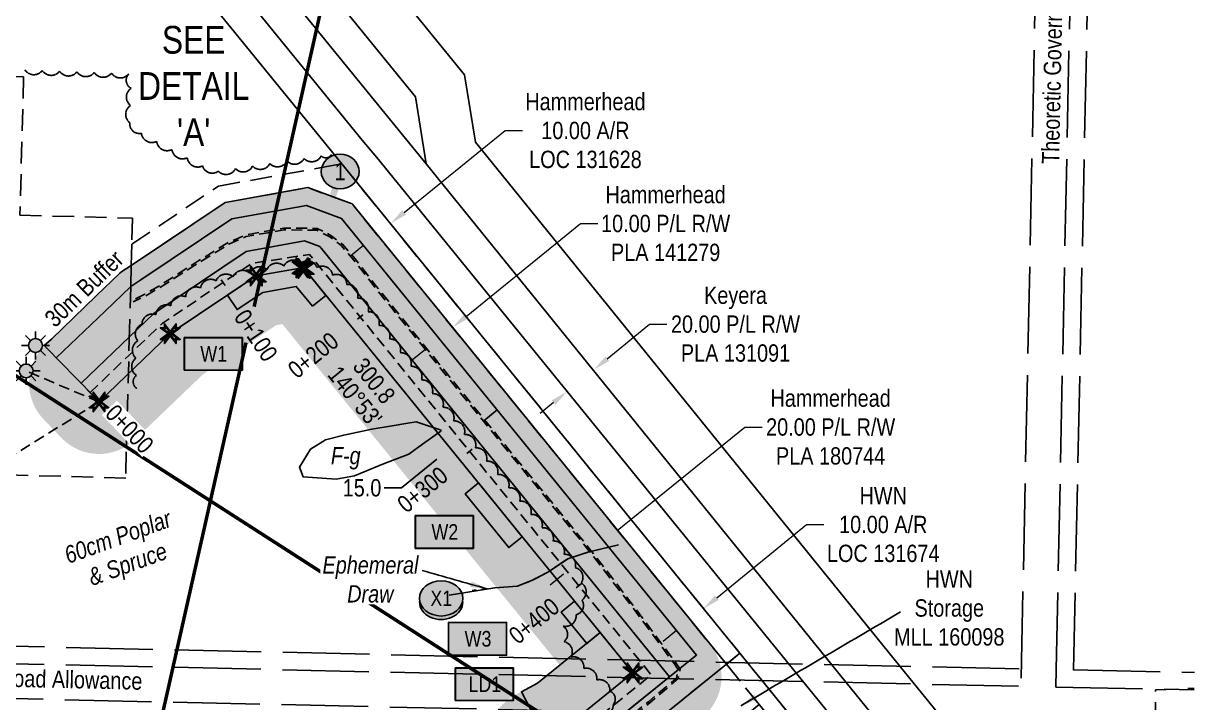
# Model space of a CAD drawing. Extents: x 404585 to 410512, y 6059634 to 6065450.
# Drawn here: x 405766 to 406442, y 6062959 to 6063351 of the extents above; entities that cross this region are included whole.
import ezdxf
from ezdxf.enums import TextEntityAlignment as Align

# ---------------------------------------------------------------- set-up
doc = ezdxf.new("R2010")
doc.units = 0
doc.header["$LTSCALE"] = 5
doc.header["$PDSIZE"] = 0.5
for name, pattern in [('0', [1, 1, 0]), ('DASHDOT2', [12.7, 6.35, -3.175, 0, -3.175]), ('foc-ACCESSROAD', [3.75, 2.5, -1.25]), ('foc-TIELINE', [1.875, 1.25, -0.625]), ('foc-TOPO-ephemeral', [6.25, 3.125, -0.625, 0.625, -0.625, 0.625, -0.625]), ('foc-UNSURVEYED', [12.5, 10, -2.5]), ('UG_PIPE', [1.875, 1.25, -0.625])]:
    doc.linetypes.add(name, pattern=pattern)
doc.layers.get('Defpoints').update_dxf_attribs({"color": 9})
for name, color, linetype in [('AS-PIPE-UG', 44, 'UG_PIPE'), ('AS-UNDERLAY-H', 141, 'Continuous'), ('AS-WILDLIFE', 131, 'DASHDOT2'), ('CHAINAGE', 201, 'foc-TIELINE'), ('DETAIL-T', 7, 'Continuous'), ('F-AR', 190, 'foc-ACCESSROAD'), ('F-RW', 190, 'Continuous'), ('F-WS', 190, 'foc-ACCESSROAD'), ('F-WS-S', 190, 'Continuous'), ('L-BD1', 253, 'Continuous'), ('L-MON', 1, 'Continuous'), ('L-ROAD-T', 7, 'Continuous'), ('L-TIE', 7, 'foc-TIELINE'), ('L-USEC', 7, 'foc-UNSURVEYED'), ('P-BUFFER-H 30m', 51, 'Continuous'), ('P-BUFFER-T', 40, 'Continuous'), ('P-CROSSINGS', 250, 'Continuous'), ('P-ELEVATION', 7, 'Continuous'), ('P-PROPOSED', 10, 'Continuous'), ('P-PROPOSED-H', 21, 'Continuous'), ('P-TEMP-BLOCKS', 250, 'Continuous'), ('P-TEMP-H', 41, 'Continuous'), ('P-TEMP_WORKSPACE', 46, 'Continuous'), ('P-TXT', 4, 'Continuous'), ('T-BUSH', 110, '0'), ('T-BUSH-T', 110, 'Continuous'), ('T-DRAW', 143, 'foc-TOPO-ephemeral'), ('T-WATER-T', 170, 'Continuous'), ('WETLAND', 143, 'Continuous'), ('WETLAND-T', 146, 'Continuous')]:
    doc.layers.add(name, color=color, linetype=linetype)
for name, color, linetype, lineweight in [('CHAINAGE-T', 201, 'Continuous', 18), ('F-AR-T', 190, 'Continuous', 9), ('F-RW-T', 190, 'Continuous', 9), ('F-WS-T', 190, 'Continuous', 9)]:
    doc.layers.add(name, color=color, linetype=linetype, lineweight=lineweight)
doc.styles.add('80', font='ARIALN.TTF', dxfattribs={"height": 10})
doc.styles.add('80CG', font='ARIALN.TTF', dxfattribs={"height": 10})
doc.styles.add('80L', font='ARIALN.TTF', dxfattribs={"height": 10})
doc.styles.add('80LS', font='ARIALNI.TTF', dxfattribs={"height": 10})
doc.styles.add('Crossing', font='ARIALN.TTF', dxfattribs={"height": 10})
doc.styles.add('foc-LtypeFont', font='ARIALN.TTF', dxfattribs={"height": 7.35})
doc.linetypes.add('foc-TOPO-flowdirection-NOLINE', pattern='A,0,[">",foc-LtypeFont,S=0.3,R=0,X=0,Y=-0.945],-20,[">",foc-LtypeFont,S=0.3,R=0,X=0,Y=-0.945],0', length=20)
doc.dimstyles.new('Compass 5 000', dxfattribs={"dimscale": 5, "dimtxt": 9, "dimasz": 2, "dimexe": 0.2, "dimexo": 0.0625, "dimgap": 0.5, "dimtad": 0, "dimtih": 1, "dimtoh": 1, "dimzin": 0, "dimdsep": 46, "dimtxsty": '80CG', "dimcen": 0.1, "dimse1": 1, "dimse2": 1, "dimclrd": 256, "dimclrt": 256, "dimaunit": 1, "dimadec": 4, "dimazin": 0, "dimtfac": 0.06, "dimtofl": 0, "dimtmove": 0, "dimatfit": 1, "dimfxl": 0.2, "dimtolj": 1, "dimtzin": 0, "dimlwd": -1, "dimarcsym": 0})

# ---------------------------------------------------------------- blocks, each defined once
blk = doc.blocks.new('*D407')
at = {"layer": 'Defpoints', "color": 0, "transparency": 16777216}
for p in [(405970.33, 6063228.99), (406082.81, 6063106.15), (406075.05, 6063099.85)]:
    blk.add_point(p, dxfattribs=at)
at = {"layer": 'F-AR-T', "transparency": 16777216}
for p, q in [((405985.86, 6063241.58), (406044.1, 6063288.81)), ((406044.1, 6063288.81), (406054.1, 6063288.81)), ((405962.56, 6063222.69), (405954.79, 6063216.39))]:
    blk.add_line(p, q, dxfattribs=at)
for points in [[(405984.81, 6063242.88), (405986.91, 6063240.29), (405978.1, 6063235.28)], [(405961.51, 6063223.98), (405963.61, 6063221.39), (405970.33, 6063228.99)]]:
    blk.add_solid(points, dxfattribs=at)
at = {"layer": 'F-AR-T', "transparency": 16777216, "insert": (406090.44, 6063288.81), "char_height": 10, "attachment_point": 5, "style": '80CG'}
blk.add_mtext('\\A1;Hammerhead\\P10.00 A/R\\PLOC 131628', dxfattribs=at)
blk = doc.blocks.new('*D408')
at = {"layer": 'Defpoints', "color": 0, "transparency": 16777216}
for p in [(406158.52, 6063012.94), (406192.25, 6062971.6), (406184.5, 6062965.28)]:
    blk.add_point(p, dxfattribs=at)
at = {"layer": 'F-AR-T', "transparency": 16777216}
for p, q in [((406166.26, 6063019.26), (406218, 6063061.48)), ((406218, 6063061.48), (406228, 6063061.48)), ((406143.02, 6063000.29), (406135.27, 6062993.97))]:
    blk.add_line(p, q, dxfattribs=at)
for points in [[(406165.21, 6063020.55), (406167.32, 6063017.97), (406158.52, 6063012.94)], [(406141.97, 6063001.58), (406144.07, 6062999), (406150.77, 6063006.62)]]:
    blk.add_solid(points, dxfattribs=at)
at = {"layer": 'F-AR-T', "transparency": 16777216, "insert": (406262.29, 6063061.48), "char_height": 10, "attachment_point": 5, "style": '80CG'}
blk.add_mtext('\\A1;HWN\\P10.00 A/R\\PLOC 131674', dxfattribs=at)
blk = doc.blocks.new('*D385')
at = {"layer": 'Defpoints', "color": 0, "transparency": 16777216}
for p in [(405809.1, 6063502.08), (405793.58, 6063489.43), (406079.79, 6063138.19)]:
    blk.add_point(p, dxfattribs=at)
at = {"layer": 'F-RW-T', "transparency": 16777216}
for p, q in [((406103.07, 6063157.16), (406127.51, 6063177.08)), ((406127.51, 6063177.08), (406137.51, 6063177.08)), ((406072.04, 6063131.87), (406064.29, 6063125.56))]:
    blk.add_line(p, q, dxfattribs=at)
for points in [[(406102.01, 6063158.45), (406104.12, 6063155.86), (406095.31, 6063150.84)], [(406070.99, 6063133.17), (406073.09, 6063130.58), (406079.79, 6063138.19)]]:
    blk.add_solid(points, dxfattribs=at)
at = {"layer": 'F-RW-T', "transparency": 16777216, "insert": (406177.05, 6063177.08), "char_height": 10, "attachment_point": 5, "style": '80CG'}
blk.add_mtext('\\A1;Keyera\\P20.00 P/L R/W\\PPLA 131091', dxfattribs=at)
blk = doc.blocks.new('*D387')
at = {"layer": 'Defpoints', "color": 0, "transparency": 16777216}
for p in [(406047.44, 6063117.94), (406031.92, 6063105.37), (406085.55, 6063039.2)]:
    blk.add_point(p, dxfattribs=at)
at = {"layer": 'F-RW-T', "transparency": 16777216}
for p, q in [((406108.84, 6063058.08), (406182.4, 6063117.71)), ((406182.4, 6063117.71), (406192.4, 6063117.71)), ((406077.78, 6063032.91), (406070.02, 6063026.61))]:
    blk.add_line(p, q, dxfattribs=at)
for points in [[(406107.79, 6063059.37), (406109.89, 6063056.78), (406101.07, 6063051.78)], [(406076.74, 6063034.2), (406078.83, 6063031.61), (406085.55, 6063039.2)]]:
    blk.add_solid(points, dxfattribs=at)
at = {"layer": 'F-RW-T', "transparency": 16777216, "insert": (406231.94, 6063117.71), "char_height": 10, "attachment_point": 5, "style": '80CG'}
blk.add_mtext('\\A1;Hammerhead\\P20.00 P/L R/W\\PPLA 180744', dxfattribs=at)
blk = doc.blocks.new('*D388')
at = {"layer": 'Defpoints', "color": 0, "transparency": 16777216}
for p in [(406013.86, 6063175.33), (406080, 6063093.76), (406072.23, 6063087.46)]:
    blk.add_point(p, dxfattribs=at)
at = {"layer": 'F-RW-T', "transparency": 16777216}
for p, q in [((406021.62, 6063181.62), (406087.63, 6063235.15)), ((406087.63, 6063235.15), (406097.63, 6063235.15)), ((405998.32, 6063162.73), (405990.55, 6063156.43))]:
    blk.add_line(p, q, dxfattribs=at)
for points in [[(406020.57, 6063182.92), (406022.67, 6063180.33), (406013.86, 6063175.33)], [(405997.27, 6063164.02), (405999.37, 6063161.44), (406006.09, 6063169.03)]]:
    blk.add_solid(points, dxfattribs=at)
at = {"layer": 'F-RW-T', "transparency": 16777216, "insert": (406136.72, 6063235.15), "char_height": 10, "attachment_point": 5, "style": '80CG'}
blk.add_mtext('\\A1;Hammerhead\\P10.00 P/L R/W\\PPLA 141279', dxfattribs=at)
blk = doc.blocks.new('GAS')
h = blk.add_hatch(color=255)
h.dxf.hatch_style = 1
edge = h.paths.add_edge_path()
edge.add_arc((0, 0), 0.9, 0, 360)
for p, q in [((0, 0.81), (0, 1.62)), ((-0.81, 0), (-1.62, 0)), ((-0.57, 0.57), (-1.14, 1.14)), ((0.57, 0.57), (1.14, 1.14)), ((1.62, 0), (0.81, 0)), ((-0.57, -0.57), (-1.14, -1.14)), ((0, -0.81), (0, -1.62)), ((1.14, -1.14), (0.57, -0.57))]:
    blk.add_line(p, q)
blk.add_circle((0, 0), 0.8)
blk = doc.blocks.new('TEMP')
h = blk.add_hatch(color=255)
h.dxf.hatch_style = 1
h.paths.add_polyline_path([(0, 0.25), (-0.67, 1.15), (-0.67, 0.67), (-1.15, 0.67), (-0.25, 0), (-1.15, -0.67), (-0.67, -0.67), (-0.67, -1.15), (0, -0.25), (0.67, -1.15), (0.67, -0.67), (1.15, -0.67), (0.25, 0), (1.15, 0.67), (0.67, 0.67), (0.67, 1.15)])
h.paths.add_polyline_path([(0.57, 0.85), (0.57, 0.57), (0.85, 0.57), (0.08, 0), (0.85, -0.57), (0.57, -0.57), (0.57, -0.85), (0, -0.08), (-0.57, -0.85), (-0.57, -0.57), (-0.85, -0.57), (-0.08, 0), (-0.85, 0.57), (-0.57, 0.57), (-0.57, 0.85), (0, 0.08)], flags=16)
h = blk.add_hatch(color=1)
h.dxf.hatch_style = 1
h.paths.add_polyline_path([(0, 0.08), (-0.57, 0.85), (-0.57, 0.57), (-0.85, 0.57), (-0.08, 0), (-0.85, -0.57), (-0.57, -0.57), (-0.57, -0.85), (0, -0.08), (0.57, -0.85), (0.57, -0.57), (0.85, -0.57), (0.08, 0), (0.85, 0.57), (0.57, 0.57), (0.57, 0.85)])
at = {"color": 1}
for p, q in [((-0.08, 0), (0.08, 0)), ((0, 0.08), (0, -0.08))]:
    blk.add_line(p, q, dxfattribs=at)
at = {"color": 255, "flags": 128}
blk.add_lwpolyline([(-0.25, 0), (-1.15, 0.67), (-0.67, 0.67), (-0.67, 1.15), (0, 0.25), (0.67, 1.15), (0.67, 0.67), (1.15, 0.67), (0.25, 0), (1.15, -0.67), (0.67, -0.67), (0.67, -1.15), (0, -0.25), (-0.67, -1.15), (-0.67, -0.67), (-1.15, -0.67)], close=True, dxfattribs=at)
at = {"color": 1, "flags": 128}
blk.add_lwpolyline([(-0.08, 0), (-0.85, 0.57), (-0.57, 0.57), (-0.57, 0.85), (0, 0.08), (0.57, 0.85), (0.57, 0.57), (0.85, 0.57), (0.08, 0), (0.85, -0.57), (0.57, -0.57), (0.57, -0.85), (0, -0.08), (-0.57, -0.85), (-0.57, -0.57), (-0.85, -0.57)], close=True, dxfattribs=at)
blk = doc.blocks.new('xing2')
h = blk.add_hatch(color=50)
h.dxf.hatch_style = 1
edge = h.paths.add_edge_path()
edge.add_ellipse((0, 0), major_axis=(-12.5, 0), ratio=0.816297, start_angle=0, end_angle=360)
h = blk.add_hatch(color=250)
h.dxf.hatch_style = 1
edge = h.paths.add_edge_path()
edge.add_ellipse((0, -2.05), major_axis=(-12.5, 0), ratio=0.816297, start_angle=0, end_angle=180)
edge.add_line((12.5, -2.05), (12.5, 0))
edge.add_ellipse((0, 0), major_axis=(-12.5, 0), ratio=0.816297, start_angle=0, end_angle=180, ccw=False)
edge.add_line((-12.5, 0), (-12.5, -2.05))
at = {"color": 250}
blk.add_ellipse((0, 0), major_axis=(-12.5, 0), ratio=0.816297, dxfattribs=at)
blk.add_ellipse((0, -2.05), major_axis=(-12.5, 0), ratio=0.816297, start_param=0, end_param=3.141593, dxfattribs=at)
at = {"color": 250, "style": 'Crossing'}
blk.add_attdef('CROSSING', text='', height=9, dxfattribs=at).set_placement((0.09, 0.02), align=Align.MIDDLE_CENTER)
at = {"color": 250, "style": 'Crossing', "flags": 1}
for tag, p in [('OWNER', (0.09, -12.49)), ('DESCRIPTION', (0.09, -25.77)), ('LOCATION', (0.09, -39.3)), ('DWG_REF', (0.09, -52.84))]:
    blk.add_attdef(tag, text='', height=9, dxfattribs=at).set_placement(p, align=Align.MIDDLE_CENTER)
blk = doc.blocks.new('*D428')
at = {"layer": 'Defpoints', "color": 0, "transparency": 16777216}
for p in [(405973.54, 6063177.16), (405961.9, 6063167.7), (406012.45, 6063105.54)]:
    blk.add_point(p, dxfattribs=at)
at = {"layer": 'P-TXT', "transparency": 16777216}
for p, q in [((406031.84, 6063121.31), (406039.6, 6063127.62)), ((406004.69, 6063099.23), (405984.28, 6063082.64)), ((405984.28, 6063082.64), (405974.28, 6063082.64))]:
    blk.add_line(p, q, dxfattribs=at)
for points in [[(406030.79, 6063122.61), (406032.89, 6063120.02), (406024.08, 6063115)], [(406003.64, 6063100.53), (406005.74, 6063097.94), (406012.45, 6063105.54)]]:
    blk.add_solid(points, dxfattribs=at)
at = {"layer": 'P-TXT', "transparency": 16777216, "insert": (405961.53, 6063082.64), "char_height": 10, "attachment_point": 5, "style": '80CG'}
blk.add_mtext('\\A1;15.0', dxfattribs=at)
blk = doc.blocks.new('Temp_Area')
h = blk.add_hatch(color=191)
h.dxf.hatch_style = 1
h.paths.add_polyline_path([(-16.83, -9.44), (16.33, -9.44), (16.33, 9.05), (-16.83, 9.05)])
at = {"color": 250}
for points in [[(-17.03, -9.64), (16.53, -9.64), (16.53, 9.25), (-17.03, 9.25)], [(-16.93, -9.54), (16.43, -9.54), (16.43, 9.15), (-16.93, 9.15)]]:
    blk.add_lwpolyline(points, close=True, dxfattribs=at)
at = {"color": 250, "style": '80L'}
blk.add_attdef('TEMPORARY', text='', height=9, dxfattribs=at).set_placement((0, -0.15), align=Align.MIDDLE_CENTER)
blk = doc.blocks.new('*U657')
at = {"layer": 'P-ELEVATION'}
h = blk.add_hatch(color=111, dxfattribs=at)
h.dxf.hatch_style = 1
edge = h.paths.add_edge_path()
edge.add_ellipse((0, 0), major_axis=(-10.94, 0), ratio=0.913794, start_angle=0, end_angle=360)
at = {"layer": 'P-ELEVATION', "color": 7, "flags": 128}
blk.add_lwpolyline([(0, 0, 5, 0, 0), (-39.7, 35.48, 0, 0, 0)], format="xyseb", dxfattribs=at)
at = {"layer": 'P-ELEVATION', "color": 7}
blk.add_ellipse((0, 0), major_axis=(-10.94, 0), ratio=0.913794, dxfattribs=at)
at = {"layer": 'P-ELEVATION', "style": '80'}
blk.add_attdef('BEND', text='', height=10, dxfattribs=at).set_placement((0, 0), align=Align.MIDDLE_CENTER)
blk = doc.blocks.new('*U671')
at = {"layer": 'P-ELEVATION'}
h = blk.add_hatch(color=111, dxfattribs=at)
h.dxf.hatch_style = 1
edge = h.paths.add_edge_path()
edge.add_ellipse((0, 0), major_axis=(-10.94, 0), ratio=0.913794, start_angle=0, end_angle=360)
at = {"layer": 'P-ELEVATION', "color": 7, "flags": 128}
blk.add_lwpolyline([(0, 0, 5, 0, 0), (-14.52, -50.09, 0, 0, 0)], format="xyseb", dxfattribs=at)
at = {"layer": 'P-ELEVATION', "color": 7}
blk.add_ellipse((0, 0), major_axis=(-10.94, 0), ratio=0.913794, dxfattribs=at)
at = {"layer": 'P-ELEVATION', "style": '80'}
blk.add_attdef('BEND', text='', height=10, dxfattribs=at).set_placement((0, 0), align=Align.MIDDLE_CENTER)

msp = doc.modelspace()

# ---------------------------------------------------------------- hatches: boundary and pattern name
at = {"layer": 'AS-UNDERLAY-H'}
h = msp.add_hatch(color=256, dxfattribs=at)
h.dxf.hatch_style = 1
h.paths.add_polyline_path([(406004.287, 6063024.361), (406016.953, 6063024.361), (406016.953, 6063014.503), (406004.287, 6063014.503)])
at = {"layer": 'P-BUFFER-H 30m'}
h = msp.add_hatch(color=256, dxfattribs=at)
h.dxf.hatch_style = 1
edge = h.paths.add_edge_path()
edge.add_line((404940.083, 6061888.119), (405133.551, 6061923.869))
edge.add_line((405133.551, 6061923.869), (405164.298, 6061958.695))
edge.add_line((405164.298, 6061958.695), (405438.598, 6062706.319))
edge.add_arc((405466.762, 6062695.986), 30, 110.133975, 159.852103, ccw=False)
edge.add_line((405456.436, 6062724.153), (406011.519, 6062927.658))
edge.add_line((406011.519, 6062927.658), (406043.733, 6062958.604))
edge.add_arc((406064.516, 6062936.97), 30, 117.706185, 133.85075, ccw=False)
edge.add_line((406050.568, 6062963.53), (406062.853, 6062969.981))
edge.add_line((406062.853, 6062969.981), (406075.63, 6062980.306))
edge.add_line((406075.63, 6062980.306), (405915.544, 6063177.162))
edge.add_line((405915.544, 6063177.162), (405912.005, 6063176.524))
edge.add_line((405912.005, 6063176.524), (405869.756, 6063148.181))
edge.add_line((405869.756, 6063148.181), (405830.539, 6063110.564))
edge.add_arc((405809.772, 6063132.214), 30, 223.807268, 313.807268, ccw=False)
edge.add_line((405788.122, 6063111.447), (405777.738, 6063122.272))
edge.add_arc((405799.388, 6063143.039), 30, 133.807268, 223.807268, ccw=False)
edge.add_line((405778.621, 6063164.69), (405820.665, 6063205.019))
edge.add_arc((405841.432, 6063183.368), 30, 123.855761, 133.807268, ccw=False)
edge.add_line((405824.719, 6063208.282), (405878.042, 6063244.053))
edge.add_arc((405894.755, 6063219.14), 30, 100.218912, 123.855761, ccw=False)
edge.add_line((405889.433, 6063248.664), (405922.969, 6063254.709))
edge.add_arc((405928.291, 6063225.185), 30, 69.634703, 100.218912, ccw=False)
edge.add_line((405938.731, 6063253.31), (405947.614, 6063250.013))
edge.add_arc((405937.174, 6063221.888), 30, 39.118416, 69.634703, ccw=False)
edge.add_line((405960.449, 6063240.816), (406162.297, 6062992.605))
edge.add_arc((406139.022, 6062973.677), 30, -51.05839, 39.118416, ccw=False)
edge.add_line((406157.878, 6062950.343), (406106.549, 6062908.865))
edge.add_arc((406087.694, 6062932.199), 30, 297.706185, 308.94161, ccw=False)
edge.add_line((406101.642, 6062905.638), (406091.089, 6062900.096))
edge.add_line((406091.089, 6062900.096), (406056.664, 6062867.026))
edge.add_arc((406035.881, 6062888.66), 30, 290.133975, 313.85075, ccw=False)
edge.add_line((406046.207, 6062860.493), (405501.828, 6062660.913))
edge.add_line((405501.828, 6062660.913), (405231.794, 6061924.921))
edge.add_arc((405203.63, 6061935.254), 30, 318.560299, 339.852074, ccw=False)
edge.add_line((405226.12, 6061915.399), (405179.494, 6061862.586))
edge.add_arc((405157.004, 6061882.441), 30, 280.469304, 318.560299, ccw=False)
edge.add_line((405162.455, 6061852.941), (404953.711, 6061814.368))
edge.add_arc((404948.26, 6061843.868), 30, 190.469304, 280.469304, ccw=False)
edge.add_line((404918.759, 6061838.417), (404916.034, 6061853.167))
edge.add_arc((404945.534, 6061858.619), 30, 100.469304, 190.469304, ccw=False)
at = {"layer": 'P-PROPOSED-H'}
h = msp.add_hatch(color=256, dxfattribs=at)
h.dxf.hatch_style = 1
h.paths.add_polyline_path([(404945.534, 6061858.619), (405149.187, 6061896.25), (405190.519, 6061943.068), (405466.762, 6062695.986), (406027.76, 6062901.659), (406064.516, 6062936.97), (406079.413, 6062944.793), (406117.891, 6062975.887), (405928.118, 6063209.25), (405926.916, 6063209.696), (405900.505, 6063204.935), (405850.874, 6063171.639), (405809.772, 6063132.214), (405799.388, 6063143.039), (405841.432, 6063183.368), (405894.755, 6063219.14), (405928.291, 6063225.185), (405937.174, 6063221.888), (406139.022, 6062973.677), (406087.694, 6062932.199), (406073.374, 6062924.679), (406035.881, 6062888.66), (405478.451, 6062684.295), (405203.63, 6061935.254), (405157.004, 6061882.441), (404948.26, 6061843.868)])
at = {"layer": 'P-TEMP-H'}
h = msp.add_hatch(color=256, dxfattribs=at)
h.dxf.hatch_style = 1
h.paths.add_polyline_path([(405932.978, 6063187.424), (405923.613, 6063198.939), (405904.338, 6063195.464), (405889.467, 6063185.488), (405883.896, 6063193.793), (405900.505, 6063204.935), (405926.916, 6063209.696), (405928.118, 6063209.25), (405940.736, 6063193.733)])
h = msp.add_hatch(color=256, dxfattribs=at)
h.dxf.hatch_style = 1
h.paths.add_polyline_path([(406053.965, 6063054.481), (406028.729, 6063085.516), (406020.97, 6063079.207), (406046.206, 6063048.172)])
h = msp.add_hatch(color=256, dxfattribs=at)
h.dxf.hatch_style = 1
h.paths.add_polyline_path([(406098.963, 6062999.162), (406084.224, 6063017.267), (406076.465, 6063010.958), (406091.175, 6062992.868)])
h = msp.add_hatch(color=256, dxfattribs=at)
h.dxf.hatch_style = 1
h.paths.add_polyline_path([(406117.891, 6062975.887), (406079.413, 6062944.793), (406067.438, 6062938.504), (406053.49, 6062965.064), (406062.853, 6062969.981), (406098.963, 6062999.162)])

# ---------------------------------------------------------------- linework, layer by layer
at = {"layer": 'AS-PIPE-UG', "flags": 128}
for points in [[(406031.504, 6062854.906), (406041.988, 6062858.441), (406051.084, 6062863.508), (406058.658, 6062872.679), (406068.456, 6062883.572), (406074.72, 6062890.502), (406082.858, 6062899.514), (406099.805, 6062917.103), (406100.887, 6062923.228), (406095.804, 6062929.396), (406095.76, 6062931.962), (406102.002, 6062937.213), (406108.075, 6062942.309), (406127.577, 6062958.712), (406137.205, 6062966.689), (406143.904, 6062972.606), (406145.105, 6062977.971), (406142.003, 6062982.4), (406132.44, 6062995.414), (406118.944, 6063013.618), (406100.123, 6063038.157), (406088.816, 6063052.59), (406051.297, 6063098.504), (406008.64, 6063150.976), (405969.673, 6063199.099), (405957.613, 6063214.756), (405950.187, 6063223.208), (405943.584, 6063228.374), (405935.613, 6063232.391), (405916.403, 6063232.518), (405894.328, 6063228.618), (405884.257, 6063224.186), (405864.589, 6063212.062), (405844.635, 6063199.244), (405836.275, 6063194.397), (405829.094, 6063190.952)], [(406031.185, 6062855.853), (406041.581, 6062859.36), (406050.433, 6062864.29), (406057.901, 6062873.332), (406067.714, 6062884.242), (406073.978, 6062891.173), (406082.127, 6062900.196), (406098.873, 6062917.577), (406099.822, 6062922.948), (406094.81, 6062929.03), (406094.752, 6062932.421), (406101.358, 6062937.979), (406107.432, 6062943.075), (406126.936, 6062959.48), (406136.994, 6062967.813), (406142.92, 6062972.79), (406144.033, 6062977.759), (406141.191, 6062981.817), (406131.636, 6062994.82), (406118.145, 6063013.016), (406099.333, 6063037.544), (406088.035, 6063051.965), (406050.522, 6063097.872), (406007.863, 6063150.346), (405968.888, 6063198.479), (405956.841, 6063214.12), (405949.498, 6063222.478), (405943.046, 6063227.526), (405935.372, 6063231.392), (405916.487, 6063231.517), (405894.62, 6063227.654), (405884.723, 6063223.298), (405865.121, 6063211.215), (405845.156, 6063198.39), (405836.743, 6063193.512), (405829.527, 6063190.051)]]:
    msp.add_lwpolyline(points, dxfattribs=at)
at = {"layer": 'AS-WILDLIFE', "const_width": 2.001, "flags": 128}
for points in [[(406017.878, 6063880.295), (406005.525, 6063659.413), (405899.272, 6063187.24)], [(405448.164, 6063348.923), (406436.506, 6062713.559)], [(405894.595, 6063166.473), (405729.413, 6062432.413), (405778.55, 6062055.783)]]:
    msp.add_lwpolyline(points, dxfattribs=at)
at = {"layer": 'CHAINAGE'}
for p, q in [((405880.244, 6063202.783, 749.567), (405882.473, 6063199.461, 749.567)), ((405962.042, 6063182.59, 749.195), (405958.939, 6063180.067, 749.195)), ((405803.196, 6063139.07, 751.991), (405805.965, 6063136.184, 751.991)), ((406025.135, 6063105.006, 750.757), (406022.031, 6063102.482, 750.757)), ((406088.227, 6063027.422, 750.811), (406085.124, 6063024.898, 750.811))]:
    msp.add_line(p, q, dxfattribs=at)
at = {"layer": 'F-AR'}
msp.add_lwpolyline([(405949.865, 6063269.594), (406179.57, 6062987.192), (406173.151, 6062981.967), (406171.803, 6062980.893), (405955.781, 6063246.473), (405930.307, 6063255.914), (405882.55, 6063247.297), (405828.378, 6063211.044), (405828.708, 6063223.298), (405878.721, 6063256.769), (405943.325, 6063268.424), (405949.865, 6063269.594)], close=True, dxfattribs=at)
msp.add_lwpolyline([(406435.234, 6062652.301), (406413.388, 6062678.763), (406412.487, 6062679.855), (406400.773, 6062694.045), (406390.65, 6062706.307), (406367.103, 6062734.83), (406337.661, 6062770.494), (406270.242, 6062852.16), (406260.689, 6062863.732), (406251.136, 6062875.304), (406249.886, 6062876.818), (406253.782, 6062880.107), (406195.886, 6062951.285), (406190.722, 6062957.634), (406171.803, 6062980.893), (406179.57, 6062987.192), (406272.332, 6062873.149), (406281.787, 6062861.525), (406292.249, 6062848.663), (406338.102, 6062791.751), (406367.549, 6062756.326), (406383.75, 6062736.818), (406402.943, 6062713.706), (406435.69, 6062674.276)], dxfattribs=at)
at = {"layer": 'F-RW'}
for points in [[(405796.181, 6063597.013), (406003.006, 6063342.747), (406020.689, 6063321.006), (406026.915, 6063282.231), (406271.928, 6062979.753), (406296.829, 6062949.013), (406302.874, 6062941.553), (406330.77, 6062930.912), (406340.731, 6062918.664), (406339.767, 6062872.167), (406322.013, 6062894.087), (406312.568, 6062905.746), (406284.625, 6062916.403), (406257.495, 6062949.894), (406232.594, 6062980.635), (405998.566, 6063269.552), (405992.345, 6063308.296), (405979.725, 6063323.811), (405780.316, 6063568.967)], [(405452.727, 6063567.319), (405552.747, 6063567.239), (405756.202, 6063567.076), (405984.96, 6063286.35), (405998.566, 6063269.552), (406232.594, 6062980.635), (406257.495, 6062949.894), (406284.625, 6062916.404), (406300.908, 6062896.3), (406310.352, 6062884.643), (406319.561, 6062873.275), (406339.305, 6062849.85), (406338.672, 6062819.311), (406336.489, 6062821.941), (406306.213, 6062860.021), (405970.043, 6063273.312), (405970.043, 6063273.312), (405961.628, 6063283.311), (405948.993, 6063298.815), (405746.691, 6063547.078), (405552.33, 6063547.234), (405452.309, 6063547.314)], [(405452.309, 6063547.314), (405552.33, 6063547.234), (405746.691, 6063547.078), (405948.993, 6063298.815), (405961.628, 6063283.311), (405970.043, 6063273.312), (406306.213, 6062860.021), (406336.489, 6062821.941), (406338.672, 6062819.311), (406368.119, 6062783.877), (406397.551, 6062748.422), (406407.133, 6062736.881), (406436.26, 6062701.797)], [(406435.69, 6062674.275), (406402.943, 6062713.705), (406383.75, 6062736.818), (406367.549, 6062756.328), (406338.102, 6062791.753), (406292.249, 6062848.663), (406281.787, 6062861.525), (406272.332, 6062873.149), (405949.865, 6063269.594), (405738.141, 6063529.489), (405551.958, 6063529.468), (405451.936, 6063529.456)], [(406113.604, 6062953.121), (406138.051, 6062972.875), (406149.949, 6062982.488), (406154.578, 6062986.222), (405949.75, 6063238.04), (405929.395, 6063245.588), (405886.379, 6063237.835), (405833.942, 6063202.732), (405828.048, 6063198.786), (405813.323, 6063184.588), (405785.088, 6063157.674), (405782.074, 6063160.822), (405778.189, 6063164.88), (405782.275, 6063168.527), (405808.095, 6063193.452), (405821.73, 6063206.594), (405822.97, 6063207.424), (405828.378, 6063211.044), (405882.55, 6063247.297), (405930.307, 6063255.914), (405955.781, 6063246.473), (405955.781, 6063246.473), (406171.803, 6062980.893), (406136.754, 6062952.601)]]:
    msp.add_lwpolyline(points, dxfattribs=at)
msp.add_lwpolyline([(405949.75, 6063238.04), (406154.578, 6062986.222), (406149.949, 6062982.488), (406139.022, 6062973.677), (405937.174, 6063221.888), (405928.291, 6063225.185), (405894.755, 6063219.14), (405841.432, 6063183.368), (405827.265, 6063169.778), (405799.388, 6063143.039), (405785.088, 6063157.674), (405813.309, 6063184.635), (405828.048, 6063198.786), (405833.942, 6063202.733), (405886.379, 6063237.852), (405929.397, 6063245.593), (405949.75, 6063238.04)], close=True, dxfattribs=at)
at = {"layer": 'F-WS'}
for points in [[(405825.473, 6063103.411), (405825.176, 6063088.344), (405650.247, 6063092.912), (405600.187, 6063094.219), (405566.314, 6063174.335), (405570.344, 6063325.108), (405766.269, 6063319.877), (405764.266, 6063244.953), (405764.136, 6063239.987), (405829.094, 6063238.293), (405828.708, 6063223.298), (405828.378, 6063211.044), (405828.047, 6063198.786), (405827.386, 6063174.298), (405825.473, 6063103.411)], [(406183.254, 6062951.558), (406147.117, 6062922.177), (406128.069, 6062945.585), (406136.754, 6062952.601), (406171.803, 6062980.893), (406190.722, 6062957.634), (406183.254, 6062951.558)]]:
    msp.add_lwpolyline(points, close=True, dxfattribs=at)
msp.add_lwpolyline([(406439.057, 6062836.858), (406419.312, 6062836.184), (406415.081, 6062836.046), (406419.307, 6062901.318), (406419.304, 6062946.472), (406419.303, 6062966.173), (406441.752, 6062966.941)], dxfattribs=at)
at = {"layer": 'L-TIE'}
for q in [(405767.67, 6063150.13), (405540.498, 6062965.981)]:
    msp.add_line((405809.772, 6063132.214), q, dxfattribs=at)
at = {"layer": 'L-USEC'}
for p, q in [((406358.422, 6063772.615), (406341.791, 6062968.128)), ((406378.535, 6063772.198), (406362.076, 6062977.767)), ((406388.596, 6063771.989), (406372.137, 6062977.559)), ((405540.864, 6062996.197), (406342.017, 6062978.188)), ((405540.638, 6062986.136), (406341.791, 6062968.128)), ((406341.934, 6062978.19), (406341.976, 6062978.189)), ((406362.076, 6062977.767), (406361.868, 6062967.731)), ((406372.138, 6062977.594), (406441.947, 6062976.215)), ((405540.186, 6062966.024), (406341.338, 6062948.016)), ((406341.736, 6062968.129), (406341.763, 6062968.128)), ((406361.868, 6062967.731), (406441.739, 6062966.154))]:
    msp.add_line(p, q, dxfattribs=at)
at = {"layer": 'P-PROPOSED'}
msp.add_lwpolyline([(405190.519, 6061943.068), (405466.762, 6062695.986), (406027.76, 6062901.659), (406064.516, 6062936.97), (406079.413, 6062944.793), (406117.891, 6062975.887), (405928.118, 6063209.25), (405926.916, 6063209.696), (405900.505, 6063204.935), (405850.874, 6063171.639), (405809.772, 6063132.214), (405799.388, 6063143.039), (405841.432, 6063183.368), (405894.755, 6063219.14), (405928.291, 6063225.185), (405937.174, 6063221.888), (406139.022, 6062973.677), (406087.694, 6062932.199), (406073.374, 6062924.679), (406035.881, 6062888.66), (405478.451, 6062684.295), (405203.63, 6061935.254)], dxfattribs=at)
at = {"layer": 'P-TEMP_WORKSPACE'}
for points in [[(405932.978, 6063187.424), (405923.613, 6063198.939), (405904.338, 6063195.464), (405889.467, 6063185.488), (405883.896, 6063193.793), (405900.505, 6063204.935), (405926.916, 6063209.696), (405928.118, 6063209.25), (405940.736, 6063193.733)], [(406053.965, 6063054.481), (406028.729, 6063085.516), (406020.97, 6063079.207), (406046.206, 6063048.172)], [(406098.963, 6062999.162), (406084.224, 6063017.267), (406076.465, 6063010.958), (406091.175, 6062992.868)], [(406117.891, 6062975.887), (406079.413, 6062944.793), (406067.438, 6062938.504), (406053.49, 6062965.064), (406062.853, 6062969.981), (406098.963, 6062999.162), (406117.891, 6062975.887)]]:
    msp.add_lwpolyline(points, close=True, dxfattribs=at)
at = {"layer": 'T-BUSH', "flags": 128}
for points in [[(405767, 6063323.837, 0.5205671), (405776.997, 6063323.468, 0.5205671), (405786.995, 6063323.099, 0.5205671), (405796.992, 6063322.73, 0.5205671), (405806.989, 6063322.36, 0.5205671), (405816.986, 6063321.991, 0.5205671), (405826.984, 6063321.622, 0.5205671), (405828.359, 6063313.26, 0.5205671), (405827.97, 6063303.264, 0.5205671), (405827.582, 6063293.267, 0.5205671), (405834.214, 6063287.294, 0.5205671), (405843.035, 6063282.575, 0.5205671), (405851.856, 6063277.856, 0.5205671), (405860.678, 6063273.138, 0.5205671), (405869.499, 6063268.419, 0.5205671), (405878.616, 6063265.4, 0.5205671), (405888.512, 6063266.866, 0.5205671), (405898.408, 6063268.332, 0.5205671), (405908.304, 6063269.798, 0.5205671), (405918.2, 6063271.264, 0.5205671), (405928.096, 6063272.73, 0.5205671), (405937.992, 6063274.196, 0.5205671), (405943.77, 6063275.052, 0.5205671)], [(405480.783, 6062785.669, 0.5205671), (405487.871, 6062778.615, 0.5205671), (405494.959, 6062771.561, 0.5205671), (405501.453, 6062764.012, 0.5205671), (405507.116, 6062755.77, 0.5205671), (405512.778, 6062747.527, 0.5205671), (405517.512, 6062738.766, 0.5205671), (405523.962, 6062731.255, 0.5205671), (405531.638, 6062725.221, 0.5205671), (405541.206, 6062722.314, 0.5205671), (405550.774, 6062719.406, 0.5205671), (405560.737, 6062718.929, 0.5205671), (405570.163, 6062721.652, 0.5205671), (405579.505, 6062725.22, 0.5205671), (405588.846, 6062728.789, 0.5205671), (405598.271, 6062732.127, 0.5205671), (405607.731, 6062735.37, 0.5205671), (405617.177, 6062738.651, 0.5205671), (405626.593, 6062742.018, 0.5205671), (405636.009, 6062745.386, 0.5205671), (405645.425, 6062748.754, 0.5205671), (405654.841, 6062752.121, 0.5205671), (405664.256, 6062755.489, 0.5205671), (405673.672, 6062758.857, 0.5205671), (405683.088, 6062762.224, 0.5205671), (405692.504, 6062765.592, 0.5205671), (405701.92, 6062768.96, 0.5205671), (405711.336, 6062772.327, 0.5205671), (405720.752, 6062775.695, 0.5205671), (405730.168, 6062779.063, 0.5205671), (405739.583, 6062782.43, 0.5205671), (405748.999, 6062785.798, 0.5205671), (405758.378, 6062789.265, 0.5205671), (405767.673, 6062792.953, 0.5205671), (405776.968, 6062796.642, 0.5205671), (405786.262, 6062800.331, 0.5205671), (405795.61, 6062803.881, 0.5205671), (405805.016, 6062807.276, 0.5205671), (405814.422, 6062810.671, 0.5205671), (405823.828, 6062814.066, 0.5205671), (405833.234, 6062817.461, 0.5205671), (405842.64, 6062820.855, 0.5205671), (405852.046, 6062824.25, 0.5205671), (405861.452, 6062827.645, 0.5205671), (405870.859, 6062831.04, 0.5205671), (405880.265, 6062834.435, 0.5205671), (405889.671, 6062837.829, 0.5205671), (405899.077, 6062841.224, 0.5205671), (405908.483, 6062844.619, 0.5205671), (405917.889, 6062848.014, 0.5205671), (405927.269, 6062851.481, 0.5205671), (405936.634, 6062854.987, 0.5205671), (405945.999, 6062858.493, 0.5205671), (405955.364, 6062861.999, 0.5205671), (405964.73, 6062865.505, 0.5205671), (405974.095, 6062869.011, 0.5205671), (405983.46, 6062872.517, 0.5205671), (405992.825, 6062876.023, 0.5205671), (406002.191, 6062879.529, 0.5205671), (406011.556, 6062883.035, 0.5205671), (406020.921, 6062886.541, 0.5205671), (406030.286, 6062890.047, 0.5205671), (406037.472, 6062896.422, 0.5205671), (406043.357, 6062904.506, 0.5205671), (406049.341, 6062912.474, 0.5205671), (406058.321, 6062916.873, 0.5205671), (406067.301, 6062921.273, 0.5205671), (406076.281, 6062925.673, 0.5205671), (406077.248, 6062933.19, 0.5205671), (406082.326, 6062939.961, 0.5205671), (406090.4, 6062945.86, 0.5205671), (406098.475, 6062951.759, 0.5205671), (406106.55, 6062957.658, 0.5205671), (406104.558, 6062965.261, 0.5205671), (406097.044, 6062971.86, 0.5205671), (406089.531, 6062978.46, 0.5205671), (406082.017, 6062985.059, 0.5205671), (406078.107, 6062993.933, 0.5205671), (406077.517, 6063002.917, 0.5205671), (406085.061, 6063009.481, 0.5205671), (406088.476, 6063017.823, 0.5205671), (406088.059, 6063027.814, 0.5205671), (406084.577, 6063036.623, 0.5205671), (406078.176, 6063044.307, 0.5205671), (406071.776, 6063051.99, 0.5205671), (406065.376, 6063059.674, 0.5205671), (406058.976, 6063067.358, 0.5205671), (406052.576, 6063075.041, 0.5205671), (406046.176, 6063082.725, 0.5205671), (406039.775, 6063090.408, 0.5205671), (406033.375, 6063098.092, 0.5205671), (406026.975, 6063105.776, 0.5205671), (406020.575, 6063113.459, 0.5205671), (406014.352, 6063121.286, 0.5205671), (406008.194, 6063129.165, 0.5205671), (406002.036, 6063137.044, 0.5205671), (405995.878, 6063144.923, 0.5205671), (405989.72, 6063152.802, 0.5205671), (405983.563, 6063160.681, 0.5205671), (405977.405, 6063168.561, 0.5205671), (405971.247, 6063176.44, 0.5205671), (405965.089, 6063184.319, 0.5205671), (405958.931, 6063192.198, 0.5205671), (405952.774, 6063200.077, 0.5205671), (405944.571, 6063205.432, 0.5205671), (405935.585, 6063209.821, 0.5205671), (405926.299, 6063212.233, 0.5205671), (405916.423, 6063210.671, 0.5205671), (405906.638, 6063208.608, 0.5205671), (405896.854, 6063206.544, 0.5205671), (405887.069, 6063204.48, 0.5205671), (405877.334, 6063202.197, 0.5205671), (405868.341, 6063198.07, 0.5205671), (405859.767, 6063192.924, 0.5205671), (405851.193, 6063187.778, 0.5205671), (405842.618, 6063182.632, 0.5205671), (405834.553, 6063176.978, 0.5205671), (405832.163, 6063167.477, 0.5205671), (405831.094, 6063157.534, 0.5205671), (405831.313, 6063147.541, 0.5205671), (405831.53, 6063140.072, 0.5205671)]]:
    msp.add_lwpolyline(points, format="xyb", dxfattribs=at)
at = {"layer": 'T-DRAW', "linetype": 'foc-TOPO-flowdirection-NOLINE', "flags": 128}
msp.add_lwpolyline([(406109.568, 6063049.863), (406091.903, 6063045.531), (406080.329, 6063041.808), (406069.15, 6063034.232), (406060.305, 6063029.556), (406051.329, 6063025.995), (406038.161, 6063025), (406011.728, 6063020.699)], dxfattribs=at)
at = {"layer": 'T-DRAW', "flags": 128}
msp.add_lwpolyline([(406109.568, 6063049.863), (406091.903, 6063045.531), (406080.329, 6063041.808), (406069.15, 6063034.232), (406060.305, 6063029.556), (406051.329, 6063025.995), (406038.161, 6063025), (406025.142, 6063023.483)], dxfattribs=at)
at = {"layer": 'WETLAND', "flags": 128}
msp.add_lwpolyline([(406007.259, 6063115.931), (406007.003, 6063115.414), (405996.385, 6063107.797), (405988.448, 6063102.103), (405973.978, 6063096.612), (405957.202, 6063089.603), (405946.571, 6063087.633), (405927.536, 6063088.968), (405925.536, 6063094.645), (405931.792, 6063105.003), (405940.537, 6063110.307), (405950.984, 6063113.138), (405967.096, 6063116.613), (405978.898, 6063118.502), (405986.752, 6063119.797), (405992.848, 6063120.803), (406007.259, 6063115.931)], close=True, dxfattribs=at)

# ---------------------------------------------------------------- block references
for name, p, values in [('*U671', (405948.905, 6063265.166), {'BEND': '1'}), ('*U657', (406167.187, 6062938.497), {'BEND': '2'})]:
    msp.add_blockref(name, p).add_auto_attribs(values)
at = {"layer": 'F-WS-S', "xscale": 5.000000000000009, "yscale": 5.000000000000009, "zscale": 5.000000000000009}
for p in [(405773.094, 6063164.785, 750.272), (405767.67, 6063150.13)]:
    msp.add_blockref('GAS', p, dxfattribs=at)
at = {"layer": 'L-MON', "color": 2, "xscale": 5.000000000000005, "yscale": 5.000000000000005, "zscale": 5.000000000000005}
for p in [(405926.934, 6063209.689), (405928.117, 6063209.25), (405900.505, 6063204.935), (405850.893, 6063171.658), (405809.772, 6063132.214), (406117.891, 6062975.887)]:
    msp.add_blockref('TEMP', p, dxfattribs=at)
at = {"layer": 'P-TEMP-BLOCKS'}
for p, values in [((405875.932, 6063160.172), {'TEMPORARY': 'W1'}), ((406009.318, 6063057.386), {'TEMPORARY': 'W2'}), ((406028.45, 6062995.735), {'TEMPORARY': 'W3'}), ((406032.397, 6062969.55), {'TEMPORARY': 'LD1'})]:
    msp.add_blockref('Temp_Area', p, dxfattribs=at).add_auto_attribs(values)

# ---------------------------------------------------------------- texts
at = {"layer": 'CHAINAGE-T', "style": '80L'}
for s, p in [('0+200', (405933.336, 6063159.246, 749.195)), ('0+300', (405996.428, 6063081.662, 750.757)), ('0+400', (406060.773, 6063005.917, 750.811))]:
    msp.add_text(s, height=10, rotation=39.118416, dxfattribs=at).set_placement(p, align=Align.MIDDLE_CENTER)
at = {"layer": 'CHAINAGE-T', "insert": (405904.475, 6063173.421, 749.567), "char_height": 10, "width": 41.83263, "attachment_point": 2, "rotation": 303.855761, "style": '80L'}
msp.add_mtext('0+100', dxfattribs=at)
at = {"layer": 'DETAIL-T', "color": 3, "insert": (405864.382, 6063314.559), "char_height": 15.9935, "width": 63.61018, "attachment_point": 5, "style": '80CG'}
msp.add_mtext("SEE\\PDETAIL\\P'A'", dxfattribs=at)
at = {"layer": 'F-WS-T', "insert": (406300.406, 6063013.283), "char_height": 10, "width": 68.71013, "attachment_point": 5, "style": '80CG'}
msp.add_mtext('\\A1;HWN\\PStorage\\PMLL 160098', dxfattribs=at)
at = {"layer": 'L-BD1', "style": '80L'}
for s, p in [("140°53'", (405957.481, 6063135.493)), ('300.8', (405968.537, 6063144.483))]:
    msp.add_text(s, height=10, rotation=309.1156, dxfattribs=at).set_placement(p, align=Align.MIDDLE)
at = {"layer": 'L-ROAD-T', "style": '80L'}
for rotation, p in [(88.815652, (406360.835, 6063369.533)), (358.712313, (405734.854, 6062973.399))]:
    msp.add_text('Theoretic Government Road Allowance', height=10, rotation=rotation, dxfattribs=at).set_placement(p, align=Align.MIDDLE_CENTER)
at = {"layer": 'P-BUFFER-T', "insert": (405777.252, 6063181.692), "char_height": 10, "attachment_point": 1, "rotation": 43.807268, "style": '80L'}
msp.add_mtext_dynamic_manual_height_columns('\\pi0.27851;30m Buffer', width=56.29372, gutter_width=50, heights=[0], dxfattribs=at)
at = {"layer": 'T-BUSH-T', "insert": (405818.85, 6063059.134), "char_height": 10, "width": 68.45709, "attachment_point": 2, "rotation": 20, "style": '80LS'}
msp.add_mtext('60cm Poplar\\P& Spruce', dxfattribs=at)
at = {"layer": 'WETLAND-T', "style": '80LS'}
msp.add_text('F-g', height=10, dxfattribs=at).set_placement((405943.543, 6063096.261))

# ---------------------------------------------------------------- dimensions: what is measured, and where the dimension line sits
at = {"layer": 'F-AR-T'}
for base, p1, p2, angle, text, picture, middle in [((405970.328, 6063228.986), (406082.813, 6063106.146), (406075.046, 6063099.848), 219.038347, 'Hammerhead\\P10.00 A/R\\PLOC 131628', '*D407', (406090.439, 6063288.809)), ((406158.515, 6063012.939), (406184.501, 6062965.282), (406192.248, 6062971.605), 39.218576, 'HWN\\P10.00 A/R\\PLOC 131674', '*D408', (406262.29, 6063061.485))]:
    dim = msp.add_linear_dim(base=base, p1=p1, p2=p2, angle=angle, text=text, dimstyle='Compass 5 000', dxfattribs=at)
    dim.commit()
    dim.dimension.update_dxf_attribs({"geometry": picture, "text_midpoint": middle, "dimtype": 161})
at = {"layer": 'F-RW-T'}
for base, p1, p2, angle, text, picture, middle in [((406079.793, 6063138.192), (405809.103, 6063502.076), (405793.581, 6063489.428), 219.175582, 'Keyera\\P20.00 P/L R/W\\PPLA 131091', '*D385', (406177.053, 6063177.078)), ((406085.553, 6063039.203), (406047.436, 6063117.944), (406031.92, 6063105.367), 219.028217, 'Hammerhead\\P20.00 P/L R/W\\PPLA 180744', '*D387', (406231.94, 6063117.707))]:
    dim = msp.add_linear_dim(base=base, p1=p1, p2=p2, angle=angle, text=text, dimstyle='Compass 5 000', override={"dimtxt": 10}, dxfattribs=at)
    dim.commit()
    dim.dimension.update_dxf_attribs({"geometry": picture, "text_midpoint": middle, "dimtype": 161})
at = {"layer": 'F-RW-T', "color": 4}
dim = msp.add_linear_dim(base=(406013.856, 6063175.327), p1=(406072.229, 6063087.462), p2=(406079.997, 6063093.761), angle=39.038117, text='Hammerhead\\P10.00 P/L R/W\\PPLA 141279', dimstyle='Compass 5 000', override={"dimtxt": 10}, dxfattribs=at)
dim.commit()
dim.dimension.update_dxf_attribs({"geometry": '*D388', "text_midpoint": (406136.719, 6063235.151), "dimtype": 161})
at = {"layer": 'P-TXT', "color": 2}
dim = msp.add_linear_dim(base=(406012.446, 6063105.541), p1=(405973.543, 6063177.161), p2=(405961.905, 6063167.697), angle=219.115573, text='15.0', dimstyle='Compass 5 000', dxfattribs=at)
dim.commit()
dim.dimension.update_dxf_attribs({"geometry": '*D428', "text_midpoint": (405961.527, 6063082.639), "dimtype": 161})

# ---------------------------------------------------------------- leaders
at = {"layer": 'F-WS-T', "path_type": 1}
msp.add_leader([(406180.057, 6062956.902), (406272.173, 6063011.052)], dimstyle='Compass 5 000', override={"dimgap": 0.5, "dimtad": 0}, dxfattribs=at)

# ---------------------------------------------------------------- next in the draw order: texts
at = {"layer": 'T-WATER-T', "insert": (405938.387, 6063043.188), "char_height": 10, "attachment_point": 1, "style": '80L', "bg_fill": 3, "box_fill_scale": 1.1, "bg_fill_color": 256, "bg_fill_transparency": 0}
msp.add_mtext_dynamic_manual_height_columns('\\pi0.32626;{\\fArial Narrow|b0|i1|c0|p34;Ephemeral \\P\\pi14.593;Draw}', width=55.97995, gutter_width=50.026, heights=[0], dxfattribs=at)

# ---------------------------------------------------------------- next in the draw order: linework, layer by layer
at = {"layer": 'CHAINAGE', "elevation": 751.991, "flags": 128}
msp.add_lwpolyline([(405804.58, 6063137.627), (405846.153, 6063177.504), (405897.706, 6063212.088), (405931.217, 6063217.325), (406128.457, 6062974.782), (406083.553, 6062938.496), (406068.945, 6062930.824), (406031.82, 6062895.16), (405472.606, 6062690.14), (405197.075, 6061939.161), (405153.095, 6061889.346), (404946.897, 6061851.243)], dxfattribs=at)

# ---------------------------------------------------------------- next in the draw order: block references
at = {"layer": 'P-CROSSINGS', "xscale": 0.9995923200000004, "yscale": 0.9995923200000004, "zscale": 0.9995923200000004}
msp.add_blockref('xing2', (406007.191, 6063018.915), dxfattribs=at).add_auto_attribs({'CROSSING': 'X1'})

# ---------------------------------------------------------------- next in the draw order: leaders
at = {"layer": 'T-WATER-T', "path_type": 1}
msp.add_leader([(406033.949, 6063024.315), (405996.137, 6063035.047)], dimstyle='Compass 5 000', override={"dimgap": 0.5, "dimtad": 0}, dxfattribs=at)

# ---------------------------------------------------------------- next in the draw order: texts
at = {"layer": 'CHAINAGE-T', "insert": (405831.026, 6063120.141, 751.991), "char_height": 10, "width": 31.70982, "attachment_point": 2, "rotation": 313.807268, "style": '80L', "bg_fill": 3, "box_fill_scale": 1.1, "bg_fill_color": 256, "bg_fill_transparency": 0}
msp.add_mtext('0+000', dxfattribs=at)

doc.saveas('drawing.dxf')
